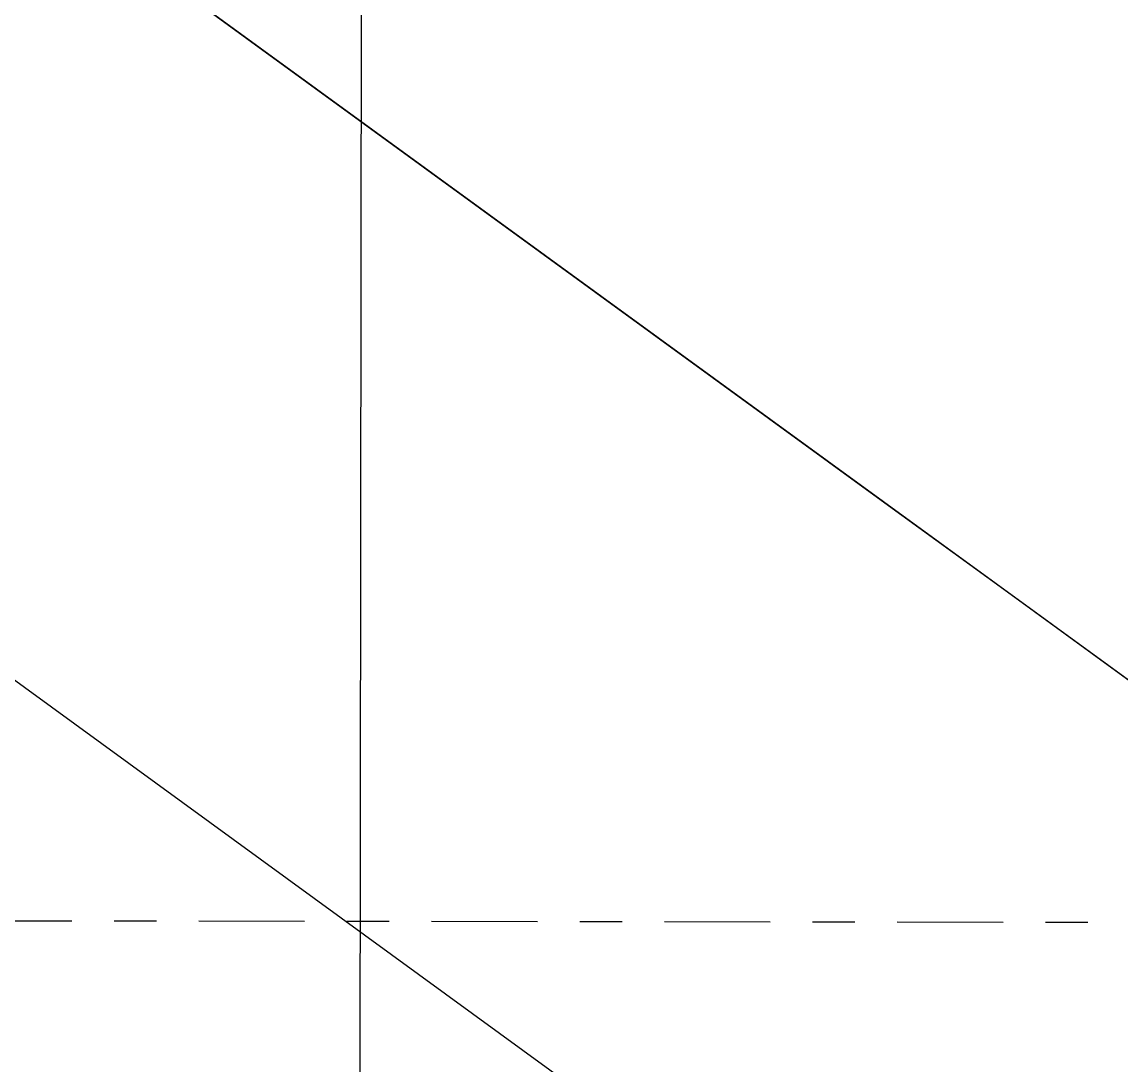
# Model space of a CAD drawing. Header units: millimetres. Extents: x 400382 to 401500, y 4543975 to 4544133.
# Drawn here: x 400850.84 to 400853.436, y 4544071.645 to 4544074.11 of the extents above; entities that cross this region are included whole.
import ezdxf

# ---------------------------------------------------------------- set-up
doc = ezdxf.new("R2010")
doc.units = ezdxf.units.MM
for name, pattern in [('ACAD_ISO05W100', [33, 24, -3, 0, -3, 0, -3]), ('AKS', [3, 2.5, -0.25, 0, -0.25]), ('CENTER', [2, 1.25, -0.25, 0.25, -0.25])]:
    doc.linetypes.add(name, pattern=pattern)
for name, color, linetype in [('aks prota', 2, 'AKS'), ('iderzi_PROTA', 3, 'Continuous'), ('kiriş prota', 6, 'Continuous'), ('skesit prota', 7, 'Continuous')]:
    doc.layers.add(name, color=color, linetype=linetype)

msp = doc.modelspace()

# ---------------------------------------------------------------- linework, layer by layer
at = {"layer": 'aks prota', "ltscale": 10}
for p, q in [((400863.3051, 4544063.4612), (400768.7905, 4544132.3106)), ((400851.6263, 4544061.5648), (400851.6699, 4544096.447))]:
    msp.add_line(p, q, dxfattribs=at)
at = {"layer": 'iderzi_PROTA', "linetype": 'ACAD_ISO05W100', "lineweight": 30, "ltscale": 2}
msp.add_lwpolyline([(400842.6053, 4544076.7371), (400847.345, 4544076.7312), (400847.3438, 4544075.6993), (400849.1395, 4544075.697), (400849.8533, 4544075.1771), (400852.8784, 4544072.974), (400853.1592, 4544072.7695), (400853.4401, 4544072.565), (400854.339, 4544071.9103), (400854.3374, 4544070.6047), (400856.1343, 4544070.6025), (400857.55, 4544069.571), (400858.1663, 4544069.1223), (400858.6354, 4544068.7803), (400860.0808, 4544067.7271), (400860.0776, 4544065.1653)], dxfattribs=at)
at = {"layer": 'kiriş prota'}
msp.add_lwpolyline([(400860.0801, 4544066.9652), (400860.0816, 4544067.7271), (400856.1343, 4544070.6025), (400854.3374, 4544070.6047), (400854.339, 4544071.9103), (400849.1395, 4544075.697), (400847.3438, 4544075.6993), (400847.345, 4544076.7315), (400845.0553, 4544076.7344)], dxfattribs=at)
at = {"layer": 'skesit prota', "linetype": 'CENTER', "ltscale": 0.2}
msp.add_lwpolyline([(400779.7573, 4544072.0749), (400857.2702, 4544071.9781)], dxfattribs=at)

doc.saveas('drawing.dxf')
